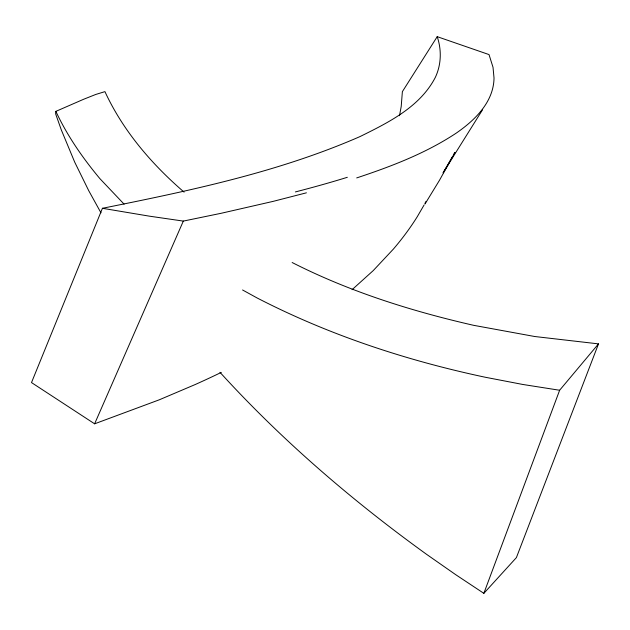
<?xml version="1.0" encoding="UTF-8"?>
<svg xmlns="http://www.w3.org/2000/svg" width="630" height="630" viewBox="0 0 630 630"><rect width="100%" height="100%" fill="white"/><g stroke="black" fill="none" stroke-linecap="round" stroke-linejoin="round"><path stroke-width="0.94" d="M184.094 192.126C151.625 164.131 123.015 130.788 104.934 91.633L95.705 94.476L83.68 99.249L55.865 111.368L55.629 113.841L61.291 129.867L74.726 162.194L88.767 190.756L100.981 212.838M399.491 115.692L401.216 106.454L402.373 91.649L437.212 36.666L489.022 54.582L493.022 67.308L494.022 77.994C493.707 101.745 475.303 119.802 457.167 132.473L456.388 133.017C425.833 153.287 391.325 166.438 356.698 177.92M219.996 372.33C281.886 440.299 352.005 500.503 426.471 554.258L455.687 574.662L483.848 593.334L559.629 390.253L598.5 343.878L534.752 336.514L473.642 325.324C411.138 311.055 349.437 291.627 292.147 262.521M598.5 343.878L516.403 557.597L483.848 593.334M437.212 36.666C441.669 49.754 441.354 64.252 435.558 76.891L435.204 77.632C419.919 106.935 388.655 122.44 360.36 136.403L359.1 136.978C277.318 172.541 189.465 190.788 102.43 208.294L31.5 382.575L94.618 423.817L159.225 399.829L195.04 384.607A1739.335 558.889 5.6 0 0 221.272 372.393M306.424 192.819L273.144 201.372L221.217 213.271L183.322 221.091L94.618 423.817M424.069 205.018L417.217 216.791A1761.181 562.244 5.6 0 1 393.356 249.118L373.212 270.616L352.075 289.69M424.982 203.293L425.904 201.569M454.884 152.61L439.512 180.235L424.951 204.081M452.356 156.838L443.087 172.825L482.619 109.651M453.332 155.153L454.797 152.625M183.322 221.091L149.483 216.177L102.43 208.294M559.629 390.253L522.798 384.465L485.258 377.244C406.326 360.47 328.947 335.026 257.127 297.974L242.566 289.973M124.094 204.151L99.886 178.636C82.688 158.012 67.237 135.773 55.865 111.368M347.327 177.298A1475.712 214.617 -0.1 0 1 295.399 191.929"/></g></svg>
